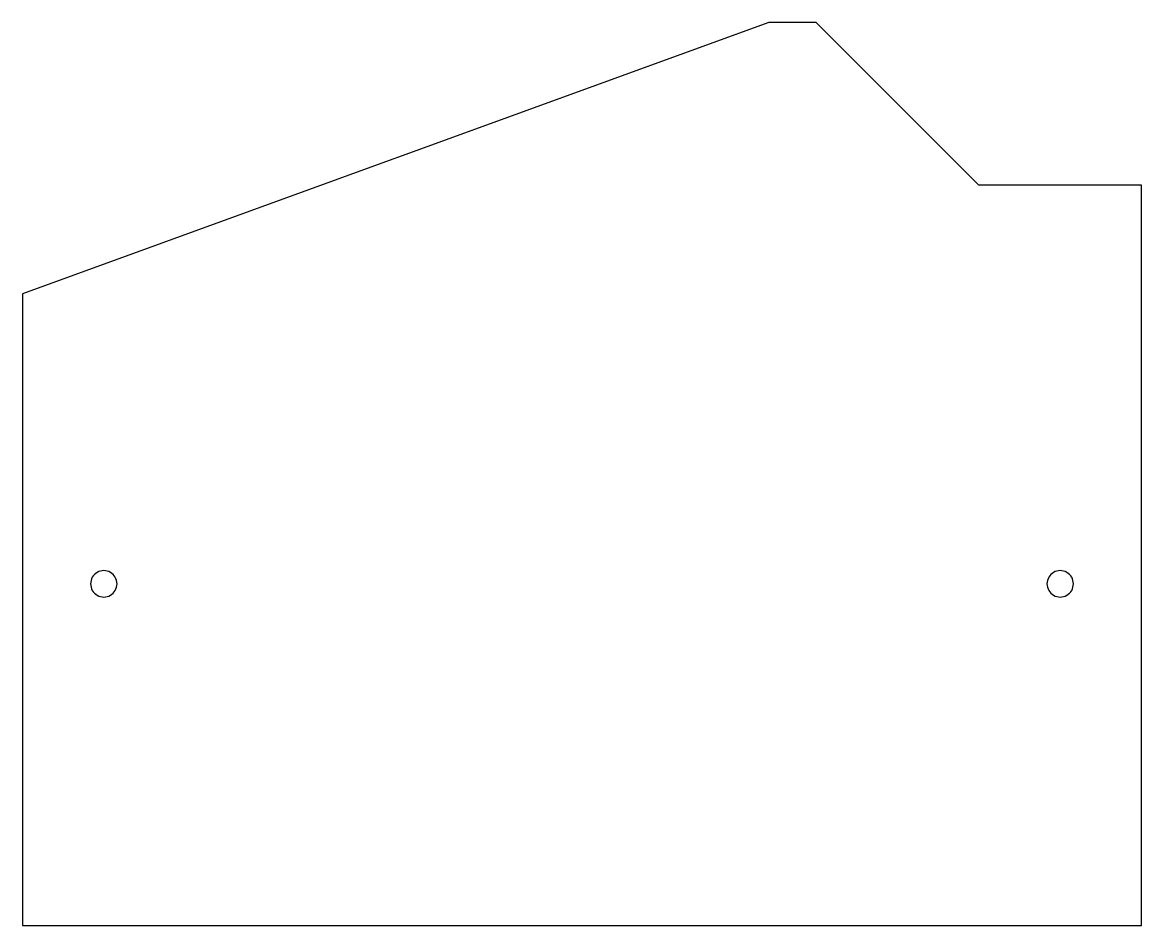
# Model space of a CAD drawing. Extents: x -69 to 69, y -56 to 56.
import ezdxf

# ---------------------------------------------------------------- set-up
doc = ezdxf.new("R2010")
doc.units = 0
doc.layers.get('0').update_dxf_attribs({"linetype": 'CONTINUOUS'})

msp = doc.modelspace()

# ---------------------------------------------------------------- linework, layer by layer
at = {"color": 7}
for points in [[(68.75, 35.5), (48.75, 35.5), (28.75, 55.5), (22.959161, 55.5), (-68.75, 22.120595), (-68.75, -55.5), (68.75, -55.5), (68.75, 35.5)], [(-57.125, -13.5), (-57.125, -13.5)], [(60.375, -13.5), (60.375, -13.5)]]:
    msp.add_lwpolyline(points, dxfattribs=at)
for points in [[(-59.5625, -12.092709), (-60.065277, -12.382987), (-60.375, -12.919443), (-60.375, -13.5)], [(-57.9375, -12.092709), (-58.440277, -11.80243), (-59.059723, -11.80243), (-59.5625, -12.092709)], [(-57.125, -13.5), (-57.125, -12.919443), (-57.434723, -12.382987), (-57.9375, -12.092709)], [(57.9375, -12.092709), (57.434723, -12.382987), (57.125, -12.919443), (57.125, -13.5)], [(59.5625, -12.092709), (59.059723, -11.80243), (58.440277, -11.80243), (57.9375, -12.092709)], [(60.375, -13.5), (60.375, -12.919443), (60.065277, -12.382987), (59.5625, -12.092709)], [(-60.375, -13.5), (-60.375, -14.080556), (-60.065277, -14.617013), (-59.5625, -14.907291)], [(-57.9375, -14.907291), (-57.434723, -14.617013), (-57.125, -14.080556), (-57.125, -13.5)], [(57.125, -13.5), (57.125, -14.080556), (57.434723, -14.617013), (57.9375, -14.907291)], [(59.5625, -14.907291), (60.065277, -14.617013), (60.375, -14.080556), (60.375, -13.5)], [(-59.5625, -14.907291), (-59.059723, -15.197569), (-58.440277, -15.197569), (-57.9375, -14.907291)], [(57.9375, -14.907291), (58.440277, -15.197569), (59.059723, -15.197569), (59.5625, -14.907291)]]:
    msp.add_open_spline(points, degree=3, dxfattribs=at)

doc.saveas('drawing.dxf')
